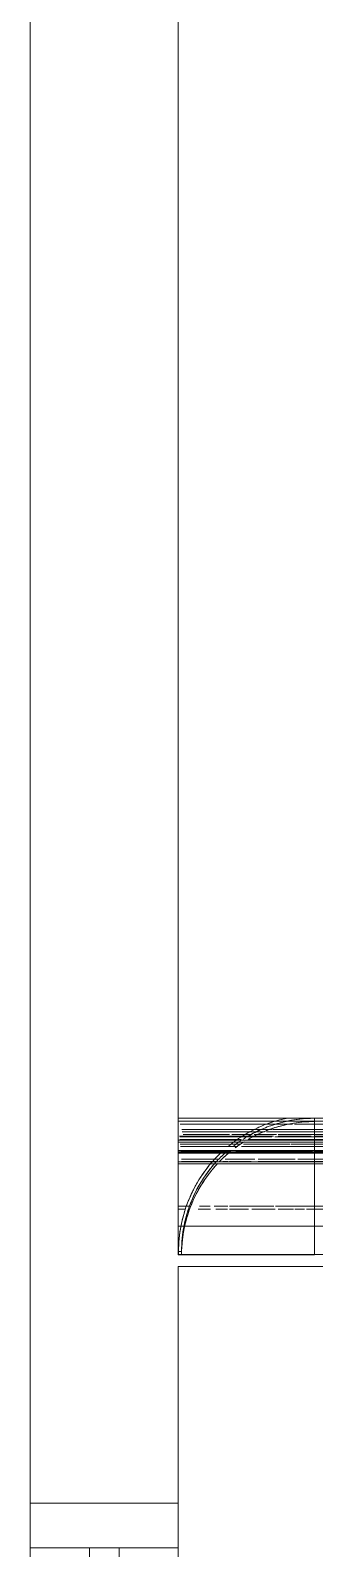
# Model space of a CAD drawing. Header units: millimetres. Extents: x -21807 to 26525, y -2564 to 60640.
# Drawn here: x -159 to -62, y 57422 to 57934 of the extents above; entities that cross this region are included whole.
import ezdxf

# ---------------------------------------------------------------- set-up
doc = ezdxf.new("R2010")
doc.units = ezdxf.units.MM
doc.layers.add('A-GENM', color=7, linetype='Continuous', lineweight=5)
doc.layers.add('A-WALL', color=7, linetype='Continuous', lineweight=9)
doc.layers.add('A-GLAZ', color=7, linetype='Continuous', lineweight=9, true_color=0x00007f)

# ---------------------------------------------------------------- blocks, each defined once
blk = doc.blocks.new('AK_OViewTuongPanel - 1000x1200-V13-MẶT BẰNG PHÂN VÙNG ÁP SUẤT')
at = {"layer": 'A-GLAZ', "color": 7, "lineweight": 13, "true_color": 0xececf5}
for p, q in [((-515, 25), (-500, 25)), ((-500, 25), (-500, 5)), ((-500, -5), (-500, -25)), ((-500, -25), (-515, -25))]:
    blk.add_line(p, q, dxfattribs=at)
at = {"layer": 'A-GLAZ', "color": 7, "lineweight": 13, "true_color": 0xf3f3f9}
for p, q in [((-515, -25), (-515, 25)), ((-500, -5), (-500, 5)), ((-500, 5), (-500, -5))]:
    blk.add_line(p, q, dxfattribs=at)
at = {"layer": 'A-GLAZ', "color": 254, "lineweight": 13, "true_color": 0xcccce5}
for p, q in [((-515, 25), (-515, -25)), ((-500, 25), (-515, 25)), ((500, 25), (-500, 25)), ((-500, -25), (-500, 25)), ((500, 5), (-500, 5)), ((-500, 5), (-500, -5)), ((-500, -5), (500, -5)), ((-515, -25), (-500, -25)), ((-500, -25), (500, -25))]:
    blk.add_line(p, q, dxfattribs=at)
at = {"layer": 'A-GLAZ', "color": 254, "lineweight": 13, "true_color": 0xe0e0ef}
for p, q in [((-500, 5), (500, 5)), ((500, -5), (-500, -5))]:
    blk.add_line(p, q, dxfattribs=at)
blk = doc.blocks.new('AK-SGS-M3-A_rvt-1-MẶT BẰNG PHÂN VÙNG ÁP SUẤT')
at = {"layer": 'A-WALL', "color": 254, "lineweight": 13, "true_color": 0xcccccc}
for p, q in [((-158.59, 58116.94), (-158.59, 57436.94)), ((-108.59, 57566.94), (-108.59, 58116.94)), ((-108.59, 57436.94), (-108.59, 57516.94)), ((-108.59, 57516.94), (691.41, 57516.94))]:
    blk.add_line(p, q, dxfattribs=at)
at = {"layer": 'A-WALL', "color": 254, "lineweight": 13, "true_color": 0xe0e0e0}
for p, q in [((-158.59, 58116.94), (-158.59, 57436.94)), ((-108.59, 57566.94), (-108.59, 58116.94)), ((-108.59, 57436.94), (-108.59, 57516.94)), ((-108.59, 57516.94), (691.41, 57516.94))]:
    blk.add_line(p, q, dxfattribs=at)
at = {"layer": 'A-WALL', "color": 7, "lineweight": 13, "true_color": 0xececec}
for p, q in [((-62.49, 57566.94), (-108.59, 57566.94)), ((-158.59, 57436.94), (-108.59, 57436.94)), ((-158.59, 57421.94), (-158.59, 57436.94)), ((-108.59, 57436.94), (-108.59, 57421.94))]:
    blk.add_line(p, q, dxfattribs=at)
at = {"layer": 'A-WALL', "color": 7, "lineweight": 13, "true_color": 0xf4f4f4}
for p, q in [((-72.03, 57566.94), (-108.59, 57566.94)), ((-62.49, 57566.94), (-72.03, 57566.94))]:
    blk.add_line(p, q, dxfattribs=at)
at = {"layer": 'A-WALL', "color": 254, "lineweight": 13, "true_color": 0xe6e6e6}
blk.add_line((639.81, 57566.94), (-62.49, 57566.94), dxfattribs=at)
at = {"layer": 'A-WALL', "color": 7, "lineweight": 13, "true_color": 0xf2f2f2}
blk.add_line((639.81, 57566.94), (-62.49, 57566.94), dxfattribs=at)
at = {"layer": 'A-WALL', "color": 7, "lineweight": 13, "true_color": 0xf3f3f3}
for p, q in [((-158.59, 57436.94), (-108.59, 57436.94)), ((-158.59, 57436.94), (-158.59, 57421.94)), ((-108.59, 57421.94), (-108.59, 57436.94))]:
    blk.add_line(p, q, dxfattribs=at)
at = {"layer": 'A-GLAZ', "color": 9, "lineweight": 13, "true_color": 0xaaaad4, "rotation": 269.9999999999999}
blk.add_blockref('AK_OViewTuongPanel - 1000x1200-V13-MẶT BẰNG PHÂN VÙNG ÁP SUẤT', (-133.59, 56921.94), dxfattribs=at)
blk = doc.blocks.new('AK_BoGocTrongTran - Thanh nhôm C có chân-V88-MẶT BẰNG PHÂN VÙNG ÁP SUẤT')
at = {"layer": 'A-GENM', "color": 254, "true_color": 0xcccccc}
for p, q in [((0, 0), (9.54, 0)), ((0, 0), (0, -750)), ((9.54, -750), (9.54, 0)), ((30.61, -750), (30.61, -46.1)), ((34.17, -46.1), (34.17, -750)), ((34.85, -750), (34.85, -46.1)), ((37.91, -750), (37.91, -46.1)), ((38.61, -46.1), (38.61, -750)), ((46, -750), (46, -46.1)), ((46, -750), (46, -46.1)), ((46, -750), (46, -46.1))]:
    blk.add_line(p, q, dxfattribs=at)
at = {"layer": 'A-GENM', "color": 254, "true_color": 0xe6e6e6}
for p, q in [((0, 0), (22.5, 0)), ((22.5, 0), (29.85, 0)), ((30.61, 0), (30.98, 0)), ((34.31, 0), (30.79, 0)), ((30.98, 0), (31.35, 0)), ((34.17, 0), (31.35, 0)), ((31.35, -46.1), (31.35, 0)), ((34.5, -46.1), (34.5, 0)), ((34.83, 0), (35.15, 0)), ((37.91, 0), (35.15, 0)), ((35.15, -46.1), (35.15, 0)), ((38.14, 0), (35.74, 0)), ((38.97, 0), (43.47, 0)), ((43.47, 0), (44.98, 0)), ((46, 0), (45, 0)), ((45, -46.1), (45, 0)), ((45, 0), (46, 0)), ((45, -46.1), (45, 0)), ((45, -46.1), (45, -747.9)), ((46, -748.54), (46, -46.1))]:
    blk.add_line(p, q, dxfattribs=at)
at = {"layer": 'A-GENM', "color": 254, "true_color": 0xdcdcdc}
for p, q in [((30.6, 0), (9.54, 0)), ((30.61, 0), (34.17, 0)), ((30.61, -46.1), (30.61, 0)), ((34.17, 0), (34.85, 0)), ((34.17, 0), (34.17, -46.1)), ((34.85, 0), (37.91, 0)), ((34.85, -46.1), (34.85, 0)), ((37.91, 0), (38.61, 0)), ((37.91, -46.1), (37.91, 0)), ((38.61, 0), (38.61, -46.1)), ((46, 0), (38.86, 0)), ((46, -46.1), (46, 0)), ((46, -46.1), (46, 0)), ((46, -46.1), (46, 0)), ((31.35, -750), (31.35, -46.1)), ((34.5, -750), (34.5, -46.1)), ((35.15, -750), (35.15, -46.1)), ((45, -747.9), (45, -46.1)), ((45, -747.9), (45, -46.1))]:
    blk.add_line(p, q, dxfattribs=at)
at = {"layer": 'A-GENM', "color": 7, "true_color": 0xececec}
for p, q in [((31.82, 0), (34.43, 0)), ((34.5, 0), (34.83, 0)), ((36.04, 0), (38.06, 0)), ((46, 0), (45, 0)), ((45, 0), (45, -46.1)), ((46, -46.1), (46, 0))]:
    blk.add_line(p, q, dxfattribs=at)
blk = doc.blocks.new('AK_BoGocTrong - Thanh nhôm C có chân-V89-MẶT BẰNG PHÂN VÙNG ÁP SUẤT')
at = {"layer": 'A-GENM', "color": 7, "true_color": 0xf4f4f4}
for p, q in [((0, 0), (30.72, 0)), ((9.54, 0), (0, 0)), ((16.21, 0), (9.54, 0)), ((28.31, 0), (16.38, 0)), ((30.79, 0), (28.31, 0)), ((30.61, 0), (31.35, 0)), ((34.17, 0), (31.82, 0)), ((31.82, 0), (34.17, 0)), ((31.82, 0), (34.43, 0)), ((34.31, 0), (32.03, 0)), ((34.85, 0), (34.17, 0)), ((34.5, 0), (34.83, 0)), ((34.83, 0), (35.15, 0)), ((37.91, 0), (35.74, 0)), ((35.74, 0), (37.91, 0)), ((38.14, 0), (35.74, 0)), ((36.04, 0), (38.06, 0)), ((38.61, 0), (37.91, 0)), ((38.97, 0), (41.7, 0)), ((41.34, 0), (39.22, 0)), ((44.82, 0), (41.34, 0)), ((46, 0), (44.82, 0)), ((45, 0), (46, 0)), ((46, 0), (45, 0)), ((34.17, -15.4), (34.17, -0.9)), ((34.5, -0.88), (34.5, -15.65)), ((34.85, -0.85), (34.85, -15.93)), ((37.91, -0.62), (37.91, -19.18)), ((34.17, -17.28), (34.17, -15.4)), ((34.17, -46.1), (34.17, -19.41)), ((34.5, -15.65), (34.5, -17.28)), ((34.5, -19.77), (34.5, -44.3)), ((34.85, -15.93), (34.85, -17.28)), ((34.85, -20.1), (34.85, -45.66)), ((35.15, -17.28), (35.15, -18.75)), ((37.91, -19.18), (37.91, -21.54)), ((37.91, -22.67), (37.91, -46.1)), ((38.61, -22.24), (38.61, -20.7)), ((34.85, -46.1), (34.85, -747.9))]:
    blk.add_line(p, q, dxfattribs=at)
at = {"layer": 'A-GENM', "color": 7, "true_color": 0xf3f3f3}
for p, q in [((9.54, 0), (9.54, -2.07)), ((41.7, 0), (43.47, 0)), ((43.47, 0), (44.98, 0)), ((45, 0), (46, 0)), ((9.54, -3.39), (9.54, -4.72)), ((9.54, -5.09), (9.54, -14.56)), ((30.61, -1.18), (30.61, -12.64)), ((31.35, -1.12), (31.35, -13.21)), ((35.15, -0.83), (35.15, -16.16)), ((38.61, -20.7), (38.61, -0.56)), ((30.61, -14.24), (30.61, -16.07)), ((31.35, -14.98), (31.35, -16.71)), ((9.54, -15.61), (9.54, -39.33)), ((30.61, -17.28), (30.61, -36.5)), ((31.35, -17.28), (31.35, -25.89)), ((35.15, -20.8), (35.15, -45.8)), ((38.61, -46.1), (38.61, -23.35)), ((31.35, -26.98), (31.35, -46.1)), ((45, -34.41), (45, -42.37)), ((45, -34.41), (45, -42.37)), ((9.54, -39.82), (9.54, -42.74)), ((30.61, -37.22), (30.61, -46.1)), ((46, -36.56), (46, -46.1)), ((46, -36.56), (46, -46.1)), ((9.54, -43.02), (9.54, -44.86)), ((34.17, -591.07), (34.17, -46.1)), ((37.91, -46.1), (37.91, -747.9))]:
    blk.add_line(p, q, dxfattribs=at)
at = {"layer": 'A-GENM', "color": 7, "true_color": 0xf2f2f2}
for p, q in [((45, 0), (45, -34.41)), ((45, 0), (45, -34.41)), ((46, 0), (46, -36.56)), ((46, 0), (46, -36.56)), ((45, -42.37), (45, -34.41)), ((46, -36.56), (46, -46.1)), ((34.5, -46.1), (34.5, -747.9)), ((45, -42.37), (45, -46.1)), ((45, -42.37), (45, -46.1))]:
    blk.add_line(p, q, dxfattribs=at)
at = {"layer": 'A-GENM', "color": 7, "true_color": 0xf0f0f0}
for p, q in [((45, -34.41), (45, 0)), ((46, 0), (46, -36.56)), ((0, -5.55), (0, -2.26)), ((0, -10.89), (0, -5.6)), ((0, -17.28), (0, -10.98)), ((0, -26.54), (0, -18.11)), ((0, -45.8), (0, -26.69)), ((9.54, -46.1), (9.54, -747.9)), ((30.61, -46.1), (30.61, -232.42)), ((31.35, -46.1), (31.35, -747.9)), ((35.15, -46.1), (35.15, -747.9)), ((38.61, -747.9), (38.61, -46.1)), ((45, -46.1), (45, -42.37)), ((45, -46.1), (45, -728)), ((45, -46.1), (45, -728)), ((46, -46.1), (46, -748.4)), ((46, -46.1), (46, -748.4))]:
    blk.add_line(p, q, dxfattribs=at)
at = {"layer": 'A-GENM', "color": 254, "true_color": 0xe8e8e8}
blk.add_line((0, -750), (0, -46.1), dxfattribs=at)
at = {"layer": 'A-GENM', "color": 7, "true_color": 0xededed}
for p, q in [((45, -728), (45, -46.1)), ((46, -46.1), (46, -748.4))]:
    blk.add_line(p, q, dxfattribs=at)
blk = doc.blocks.new('AK_Phụ kiện Panel_Thanh phào C_J - Thanh nhôm C có chân_bo_-V97-MẶT BẰNG PHÂN VÙNG ÁP SUẤT')
at = {"layer": 'A-GENM', "color": 7, "true_color": 0xececec}
blk.add_line((-62.49, 57566.94), (-72.03, 57566.94), dxfattribs=at)
at = {"layer": 'A-GENM', "color": 7, "true_color": 0xf4f4f4}
blk.add_line((-72.03, 57566.94), (-62.49, 57566.94), dxfattribs=at)
at = {"layer": 'A-GENM', "color": 254, "true_color": 0xe6e6e6}
for p, q in [((-108.49, 57521.94), (-107.49, 57521.94)), ((-107.49, 57521.94), (-108.49, 57521.94)), ((-108.49, 57521.94), (-108.49, 57520.94)), ((-108.49, 57520.94), (-107.49, 57520.94)), ((-107.49, 57520.94), (-107.49, 57521.94))]:
    blk.add_line(p, q, dxfattribs=at)
at = {"layer": 'A-GENM', "color": 7, "true_color": 0xf3f3f3}
for p, q in [((-107.49, 57521.94), (-108.49, 57521.94)), ((-108.49, 57520.94), (-108.49, 57521.94)), ((-108.49, 57521.94), (-107.49, 57521.94)), ((-107.49, 57521.94), (-107.49, 57520.94))]:
    blk.add_line(p, q, dxfattribs=at)
at = {"layer": 'A-GENM', "color": 7, "true_color": 0xf0f0f0}
blk.add_line((-107.49, 57520.94), (-108.49, 57520.94), dxfattribs=at)
at = {"layer": 'A-GENM', "color": 254, "true_color": 0xe6e6e6}
for radius, start, end in [(46, 105.4797, 115.4623), (45, 95.8714, 112.5097), (46, 115.8325, 123.9485), (45, 120, 122.473), (45, 113.1842, 120), (46, 138.7285, 142.283), (45, 137.0486, 141.0266), (46, 142.4533, 153.9896), (45, 141.2442, 155.3424), (46, 156.2474, 168.954), (45, 155.438, 168.5544), (46, 153.9896, 156.1807), (46, 168.9894, 180), (45, 168.6141, 180)]:
    blk.add_arc((-62.49, 57521.94), radius, start, end, dxfattribs=at)
at = {"layer": 'A-GENM', "color": 7, "true_color": 0xf4f4f4}
for radius, start, end in [(46, 102.1943, 105.9085), (45, 90.7011, 99.7826)]:
    blk.add_arc((-62.49, 57521.94), radius, start, end, dxfattribs=at)
at = {"layer": 'A-GENM', "color": 7, "true_color": 0xececec}
for radius, start, end in [(46, 102.1393, 104.9444), (45, 90.3588, 94.9761), (46, 123.9485, 129.0089), (45, 123.7609, 127.4396), (46, 132.9806, 138.7285), (45, 131.5169, 137.0486)]:
    blk.add_arc((-62.49, 57521.94), radius, start, end, dxfattribs=at)
at = {"layer": 'A-GENM', "color": 7, "true_color": 0xf6f6f6}
for radius, start, end in [(45, 99.7826, 105), (46, 111.9495, 114.974), (45, 108.3367, 115.0085), (46, 106.6173, 109.8483), (46, 140.9844, 143.2912), (45, 138.5553, 142.089), (46, 143.4286, 148.0308), (45, 142.2629, 150), (46, 156.3085, 160.4414), (45, 155.6369, 159.9502), (46, 153.9896, 156.2433), (46, 152.0247, 153.9896), (45, 151.3821, 155.5474), (46, 149.6716, 151.9208)]:
    blk.add_arc((-62.49, 57521.94), radius, start, end, dxfattribs=at)
at = {"layer": 'A-GENM', "color": 7, "true_color": 0xf7f7f7}
for radius, start, end in [(46, 118.2207, 120.1616), (46, 133.4895, 135.9687), (45, 132.1771, 134.7138)]:
    blk.add_arc((-62.49, 57521.94), radius, start, end, dxfattribs=at)
at = {"layer": 'A-GENM', "color": 7, "true_color": 0xfafafa}
blk.add_arc((-62.49, 57521.94), 45, 118.1388, 119.9469, dxfattribs=at)
at = {"layer": 'A-GENM', "color": 7, "true_color": 0xf8f8f8}
for radius, start, end in [(45, 115.4297, 118.1388), (46, 127.9792, 128.8819)]:
    blk.add_arc((-62.49, 57521.94), radius, start, end, dxfattribs=at)
at = {"layer": 'A-GENM', "color": 7, "true_color": 0xf2f2f2}
for start, end in [(162.7877, 166.5774), (169.2718, 180), (166.9948, 169.254)]:
    blk.add_arc((-62.49, 57521.94), 46, start, end, dxfattribs=at)
at = {"layer": 'A-GENM', "color": 7, "true_color": 0xf3f3f3}
for start, end in [(161.5611, 163.8184), (169.0021, 180)]:
    blk.add_arc((-62.49, 57521.94), 45, start, end, dxfattribs=at)
blk = doc.blocks.new('AK_MiengBoGocTrong - AK_MiengBoGocTrong-V98-MẶT BẰNG PHÂN VÙNG ÁP SUẤT')
at = {"layer": 'A-GENM', "color": 254, "true_color": 0xdcdcdc}
for p, q in [((-46.1, -46.1), (-46.1, 0)), ((0, 0), (0, -10.01)), ((0, -10.01), (0, -19.52)), ((0, -19.52), (0, -40.54)), ((0, -40.54), (0, -45)), ((0, -45), (0, -46.1))]:
    blk.add_line(p, q, dxfattribs=at)
at = {"layer": 'A-GENM', "color": 254, "true_color": 0xe6e6e6}
for p, q in [((-46.1, 0), (-45, 0)), ((-45, 0), (-43.87, 0)), ((-43.87, 0), (-41.89, 0)), ((-40.54, 0), (-38.93, 0)), ((-30.9, 0), (-28.95, 0)), ((-28.06, 0), (-20.11, 0)), ((-19.52, 0), (-10.26, 0)), ((-9.65, 0), (-0.1, 0)), ((-38.71, -46.1), (-44.92, -46.1)), ((-0.1, -46.1), (-30.71, -46.1))]:
    blk.add_line(p, q, dxfattribs=at)
at = {"layer": 'A-GENM', "color": 254, "true_color": 0xcccccc}
for p, q in [((0, 0), (-46.1, 0)), ((-46.1, 0), (-46.1, -46.1)), ((0, -46.1), (0, 0)), ((-46.1, -46.1), (0, -46.1))]:
    blk.add_line(p, q, dxfattribs=at)
at = {"layer": 'A-GENM', "color": 7, "true_color": 0xececec}
for p, q in [((-38.25, 0), (-36.33, 0)), ((-34.36, 0), (-30.9, 0)), ((-35.84, -46.1), (-38.01, -46.1)), ((-30.71, -46.1), (-34.27, -46.1))]:
    blk.add_line(p, q, dxfattribs=at)
at = {"layer": 'A-GENM', "color": 254, "true_color": 0xe6e6e6}
for start, end in [(180.7818, 195), (195, 201.2966), (201.7594, 210), (226.7849, 230.305), (230.4924, 244.0196), (244.1166, 257.5451), (257.5854, 269.8712)]:
    blk.add_arc((0, 0), 45, start, end, dxfattribs=at)
at = {"layer": 'A-GENM', "color": 7, "true_color": 0xececec}
for start, end in [(212.0239, 216.2572), (220.1771, 225)]:
    blk.add_arc((0, 0), 45, start, end, dxfattribs=at)
blk = doc.blocks.new('AK_MiengBoGocTrong - AK_MiengBoGocTrong-V99-MẶT BẰNG PHÂN VÙNG ÁP SUẤT')
at = {"layer": 'A-GENM', "color": 7, "true_color": 0xf2f2f2}
for p, q in [((-46.1, 9.54), (-46.1, 46.1)), ((-44.92, 46.1), (-41.44, 46.1)), ((-33.83, 29.67), (-32.62, 31)), ((-32.62, 31), (-31.35, 32.28)), ((-37.08, 25.49), (-36.09, 26.87)), ((-34.55, 28.82), (-33.83, 29.67)), ((-45, 0), (-46.1, 0)), ((-15.4, 0), (-12.41, 0)), ((-11.75, 0), (-10.25, 0)), ((-9.64, 0), (-0.82, 0))]:
    blk.add_line(p, q, dxfattribs=at)
at = {"layer": 'A-GENM', "color": 7, "true_color": 0xf4f4f4}
for p, q in [((-46.1, 46.1), (-46.1, 9.54)), ((-38.01, 46.1), (-35.84, 46.1)), ((-34.27, 46.1), (-30.71, 46.1)), ((-0.1, 46.1), (-15.4, 46.1)), ((-46.1, 9.54), (-46.1, 0))]:
    blk.add_line(p, q, dxfattribs=at)
at = {"layer": 'A-GENM', "color": 7, "true_color": 0xf6f6f6}
for p, q in [((-42.27, 46.1), (-43.57, 46.1)), ((-43.57, 0), (-42.27, 0)), ((-30.71, 0), (-28.86, 0)), ((-28.05, 0), (-23.17, 0)), ((-22.6, 0), (-20.07, 0)), ((-19.52, 0), (-16.4, 0))]:
    blk.add_line(p, q, dxfattribs=at)
at = {"layer": 'A-GENM', "color": 7, "true_color": 0xf3f3f3}
for p, q in [((-41.44, 46.1), (-38.71, 46.1)), ((-30.71, 46.1), (-0.1, 46.1)), ((-34.99, 28.3), (-34.55, 28.82)), ((-46.1, 0), (-46.1, 9.54))]:
    blk.add_line(p, q, dxfattribs=at)
at = {"layer": 'A-GENM', "color": 7, "true_color": 0xf8f8f8}
blk.add_line((-31.92, 46.1), (-34.27, 46.1), dxfattribs=at)
at = {"layer": 'A-GENM', "color": 7, "true_color": 0xf7f7f7}
for p, q in [((-16.4, 46.1), (-30.71, 46.1)), ((-34.27, 0), (-32.36, 0))]:
    blk.add_line(p, q, dxfattribs=at)
at = {"layer": 'A-GENM', "color": 7, "true_color": 0xededed}
for p, q in [((-0.49, 45), (0, 45)), ((0, 28.82), (0, 43.87)), ((0, 0), (0, 28.05)), ((-44.86, 3.6), (-44.69, 5.27)), ((-45, 0), (-44.96, 1.8)), ((-41.89, 0), (-45, 0)), ((-28.95, 0), (-30.9, 0)), ((-20.11, 0), (-25.44, 0)), ((-10.26, 0), (-14.98, 0))]:
    blk.add_line(p, q, dxfattribs=at)
at = {"layer": 'A-GENM', "color": 254, "true_color": 0xe8e8e8}
for p, q in [((0, 46.1), (0, 45)), ((0, 45), (0, 43.87)), ((0, 43.87), (0, 40.54)), ((0, 40.54), (0, 35.18)), ((0, 35.18), (0, 10.01)), ((0, 10.01), (0, 0))]:
    blk.add_line(p, q, dxfattribs=at)
at = {"layer": 'A-GENM', "color": 7, "true_color": 0xf0f0f0}
for p, q in [((-21.21, 39.69), (-19.61, 40.5)), ((-30.04, 33.51), (-28.67, 34.68)), ((-38.01, 24.09), (-37.14, 25.41)), ((-36.33, 0), (-38.25, 0)), ((-30.9, 0), (-34.36, 0)), ((-25.44, 0), (-28.06, 0)), ((-14.98, 0), (-19.52, 0)), ((-0.82, 0), (-9.65, 0))]:
    blk.add_line(p, q, dxfattribs=at)
at = {"layer": 'A-GENM', "color": 7, "true_color": 0xf0f0f0, "flags": 128}
for points in [[(-19.52, 40.54), (-17.97, 41.26), (-16.31, 41.94), (-14.68, 42.54)], [(-14.62, 42.56), (-12.9, 43.11), (-11.17, 43.59), (-9.67, 43.94)], [(-9.42, 44), (-7.65, 44.35), (-5.87, 44.62), (-4.08, 44.81), (-2.28, 44.94)], [(-27.26, 35.8), (-25.81, 36.86), (-25.3, 37.21)], [(-44.68, 5.39), (-44.43, 7.17), (-44.1, 8.94), (-43.71, 10.7), (-43.25, 12.44), (-42.72, 14.16), (-42.12, 15.85), (-41.57, 17.21)]]:
    blk.add_lwpolyline(points, dxfattribs=at)
at = {"layer": 'A-GENM', "color": 7, "true_color": 0xededed, "flags": 128}
for points in [[(-25.3, 37.21), (-24.31, 37.87), (-22.78, 38.81), (-21.47, 39.54)], [(-41.34, 17.77), (-40.71, 19.17), (-39.91, 20.78), (-39.05, 22.36)]]:
    blk.add_lwpolyline(points, dxfattribs=at)
at = {"layer": 'A-GENM', "color": 7, "true_color": 0xf0f0f0}
for start, end in [(102.4549, 115.8834), (92.7851, 102.4146), (129.695, 133.2151), (143.7428, 147.9761), (165, 169.6058), (160.3942, 165)]:
    blk.add_arc((0, 0), 45, start, end, dxfattribs=at)
at = {"layer": 'A-GENM', "color": 7, "true_color": 0xededed}
for start, end in [(90.1288, 92.7851), (117.2149, 127.6091), (150, 158.2406), (169.6058, 179.2182)]:
    blk.add_arc((0, 0), 45, start, end, dxfattribs=at)
at = {"layer": 'A-GENM', "color": 7, "true_color": 0xf2f2f2}
blk.add_arc((0, 0), 45, 135, 139.8229, dxfattribs=at)
blk = doc.blocks.new('AK_NepV - AK_NepV-V100-MẶT BẰNG PHÂN VÙNG ÁP SUẤT')
at = {"layer": 'A-GENM', "color": 7, "true_color": 0xf4f4f4}
for p, q in [((-29.7, 750), (-28.7, 750)), ((-28.7, 750), (-14.39, 750)), ((-13.62, 748.88), (-13.62, 736.76)), ((-13.18, 750), (-10.83, 750)), ((-10.39, 749.13), (-10.39, 734.26)), ((-9.26, 750), (-7.78, 750)), ((-7.78, 749.33), (-7.78, 732.72)), ((-6.15, 750), (-5.29, 750)), ((-5.29, 750), (-4.47, 750)), ((-2.83, 750), (-1.53, 750)), ((-1, 750), (0, 750)), ((0, 749), (0, 715.59)), ((-13.62, 734.99), (-13.62, 733.27)), ((-10.39, 734.26), (-10.39, 732.72)), ((-13.62, 732.72), (-13.62, 725.36)), ((-10.39, 730.52), (-10.39, 704.84)), ((-7.78, 732.21), (-7.78, 729.15)), ((-7.78, 727.99), (-7.78, 712.22)), ((-13.62, 723.04), (-13.62, 703.9)), ((0, 715.59), (0, 708.32)), ((-7.78, 711.8), (-7.78, 703.9)), ((0, 707.63), (0, 703.9)), ((-10.39, 703.9), (-10.39, 2.1)), ((-5.04, 703.9), (-5.04, 2.1)), ((-3.54, 703.9), (-3.54, 2.1)), ((-1, 703.9), (-1, 2.1))]:
    blk.add_line(p, q, dxfattribs=at)
at = {"layer": 'A-GENM', "color": 7, "true_color": 0xf2f2f2}
for p, q in [((-29.7, 750), (-29.7, 747.65)), ((-28.7, 750), (-28.7, 746.12)), ((-6.15, 749.45), (-6.15, 728.79)), ((-5.29, 749.52), (-5.29, 726.94)), ((-2.83, 748.84), (-2.83, 721.66)), ((-1, 749.4), (-1, 717.73)), ((-4.47, 748.35), (-4.47, 732.72)), ((-29.7, 743.23), (-29.7, 739.08)), ((-28.7, 742.85), (-28.7, 739.27)), ((-29.7, 737.35), (-29.7, 733.41)), ((-28.7, 737.81), (-28.7, 733.28)), ((-29.7, 732.72), (-29.7, 726.21)), ((-28.7, 732.72), (-28.7, 717.69)), ((-4.47, 731.89), (-4.47, 725.19)), ((-29.7, 725.09), (-29.7, 717.26)), ((-6.15, 726.4), (-6.15, 703.9)), ((-5.29, 726.66), (-5.29, 718.36)), ((-4.47, 724.32), (-4.47, 716.76)), ((-2.83, 718.19), (-2.83, 703.9)), ((-29.7, 716.19), (-29.7, 711.04)), ((-28.7, 717.15), (-28.7, 711.19)), ((-5.29, 717.4), (-5.29, 703.9)), ((-4.47, 716.18), (-4.47, 703.9)), ((-29.7, 710.55), (-29.7, 707.31)), ((-28.7, 711.12), (-28.7, 707.36)), ((-1, 710.74), (-1, 703.9)), ((-29.7, 706.67), (-29.7, 703.9)), ((-28.7, 707.18), (-28.7, 703.9)), ((-7.78, 703.9), (-7.78, 2.1))]:
    blk.add_line(p, q, dxfattribs=at)
at = {"layer": 'A-GENM', "color": 7, "true_color": 0xf7f7f7}
for p, q in [((-14.39, 750), (-28.7, 750)), ((-12.8, 750), (-13.62, 750)), ((-13.18, 750), (-10.83, 750)), ((-10.83, 750), (-12.8, 750)), ((-9.9, 749.17), (-9.9, 746.71)), ((-4.47, 750), (-5.04, 750)), ((-5.04, 749.54), (-5.04, 723.76)), ((0, 715.59), (0, 749)), ((-10.31, 746.58), (-10.31, 734.2)), ((-10.69, 734.5), (-10.69, 732.72)), ((-10.31, 734.2), (-10.31, 732.72)), ((-9.9, 729.32), (-9.9, 703.9)), ((0, 708.32), (0, 715.59)), ((0, 703.9), (0, 707.63)), ((-12.8, 703.9), (-12.8, 2.1)), ((-10.69, 703.9), (-10.69, 2.1)), ((-9.9, 703.9), (-9.9, 2.1)), ((-8.49, 703.9), (-8.49, 2.1)), ((0, 22), (0, 703.9))]:
    blk.add_line(p, q, dxfattribs=at)
at = {"layer": 'A-GENM', "color": 7, "true_color": 0xf8f8f8}
for p, q in [((-10.83, 750), (-13.18, 750)), ((-9.9, 746.71), (-9.9, 733.88)), ((-8.49, 747.13), (-8.49, 732.78)), ((-9.9, 732.72), (-9.9, 731.32)), ((-8.49, 732.72), (-8.49, 729.86))]:
    blk.add_line(p, q, dxfattribs=at)
at = {"layer": 'A-GENM', "color": 7, "true_color": 0xf6f6f6}
for p, q in [((-12.8, 748.94), (-12.8, 736.2)), ((-10.69, 749.11), (-10.69, 734.5)), ((-10.31, 749.14), (-10.31, 746.58)), ((-8.49, 749.28), (-8.49, 747.13)), ((-3.54, 748.63), (-3.54, 723.36)), ((-1.53, 750), (-2.83, 750)), ((-1, 749.4), (-1, 717.73)), ((-12.8, 734.17), (-12.8, 732.72)), ((-12.8, 732.57), (-12.8, 724.1)), ((-10.69, 729.66), (-10.69, 703.9)), ((-10.31, 730.3), (-10.31, 704.68)), ((-8.49, 728.67), (-8.49, 703.9)), ((-12.8, 723.01), (-12.8, 710.51)), ((-5.04, 723.76), (-5.04, 717.77)), ((-3.54, 723.18), (-3.54, 720.83)), ((-3.54, 720.14), (-3.54, 703.9)), ((-1, 717.73), (-1, 711.36)), ((-5.04, 716.26), (-5.04, 705.07)), ((-12.8, 709.63), (-12.8, 703.9)), ((-1, 710.74), (-1, 703.9)), ((-10.31, 703.9), (-10.31, 2.1))]:
    blk.add_line(p, q, dxfattribs=at)
at = {"layer": 'A-GENM', "color": 7, "true_color": 0xf3f3f3}
for p, q in [((-2.83, 721.66), (-2.83, 718.43)), ((-1, 717.73), (-1, 711.36)), ((-13.62, 703.9), (-13.62, 2.1)), ((0, 703.9), (0, 22))]:
    blk.add_line(p, q, dxfattribs=at)
at = {"layer": 'A-GENM', "color": 7, "true_color": 0xededed}
for p, q in [((-29.7, 703.9), (-29.7, 2.1)), ((-28.7, 703.9), (-28.7, 2.1)), ((-6.15, 703.9), (-6.15, 2.1)), ((-5.29, 703.9), (-5.29, 2.1)), ((-4.47, 703.9), (-4.47, 2.1)), ((-2.83, 703.9), (-2.83, 2.1)), ((-1, 703.9), (-1, 2.1))]:
    blk.add_line(p, q, dxfattribs=at)
blk = doc.blocks.new('AK-SGS-M3-Hrvt_rvt-1-MẶT BẰNG PHÂN VÙNG ÁP SUẤT')
at = {"layer": 'A-GENM', "color": 253, "lineweight": 5, "true_color": 0xaaaaaa}
for name, p, rotation in [('AK_BoGocTrongTran - Thanh nhôm C có chân-V88-MẶT BẰNG PHÂN VÙNG ÁP SUẤT', (-108.59, 57520.94), 89.99999999999869), ('AK_BoGocTrong - Thanh nhôm C có chân-V89-MẶT BẰNG PHÂN VÙNG ÁP SUẤT', (-108.59, 57520.94), 89.99999999999952), ('AK_MiengBoGocTrong - AK_MiengBoGocTrong-V98-MẶT BẰNG PHÂN VÙNG ÁP SUẤT', (-62.49, 57520.84), 269.9999999999995), ('AK_NepV - AK_NepV-V100-MẶT BẰNG PHÂN VÙNG ÁP SUẤT', (641.41, 57565.94), 89.99999999999952)]:
    blk.add_blockref(name, p, dxfattribs=dict(at, rotation=rotation))
at = {"layer": 'A-GENM', "color": 253, "lineweight": 5, "true_color": 0xaaaaaa, "extrusion": (0, 0, -1), "rotation": 269.9999999999996}
blk.add_blockref('AK_MiengBoGocTrong - AK_MiengBoGocTrong-V99-MẶT BẰNG PHÂN VÙNG ÁP SUẤT', (62.49, 57520.84), dxfattribs=at)
at = {"layer": 'A-GENM', "color": 253, "lineweight": 5, "true_color": 0xaaaaaa}
blk.add_blockref('AK_Phụ kiện Panel_Thanh phào C_J - Thanh nhôm C có chân_bo_-V97-MẶT BẰNG PHÂN VÙNG ÁP SUẤT', (0, 0), dxfattribs=at)

msp = doc.modelspace()

# ---------------------------------------------------------------- block references
at = {"lineweight": 5}
for name in ['AK-SGS-M3-A_rvt-1-MẶT BẰNG PHÂN VÙNG ÁP SUẤT', 'AK-SGS-M3-Hrvt_rvt-1-MẶT BẰNG PHÂN VÙNG ÁP SUẤT']:
    msp.add_blockref(name, (0, 0), dxfattribs=at)

doc.saveas('drawing.dxf')
